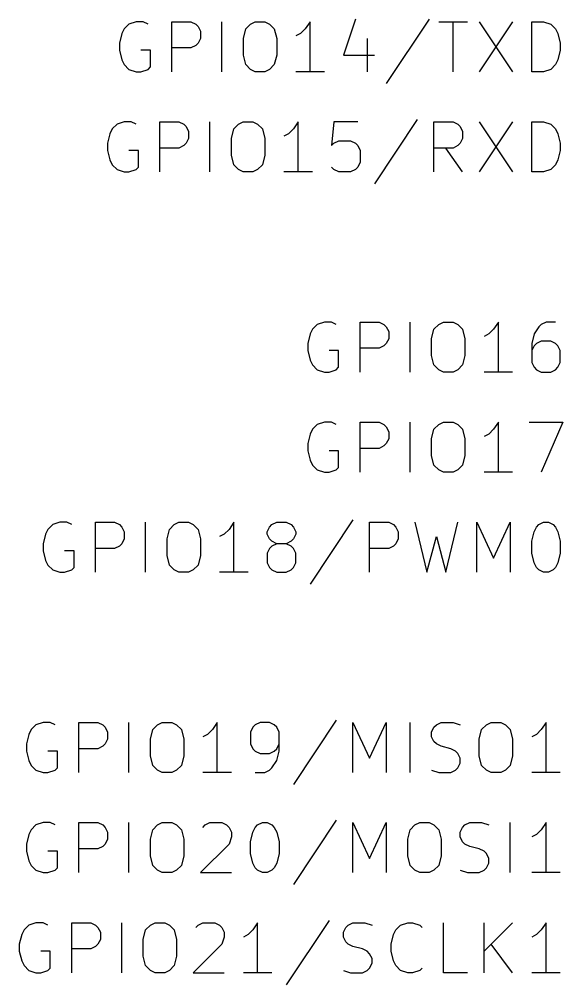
# Model space of a CAD drawing. Header units: millimetres. Extents: x 10 to 287, y -200 to -10.
# Drawn here: x 186.94 to 200.73, y -80.9 to -56.41 of the extents above; entities that cross this region are included whole.
import ezdxf

# ---------------------------------------------------------------- set-up
doc = ezdxf.new("R2010")
doc.units = ezdxf.units.MM
doc.layers.add('GREENSIXTYFIVE', color=129, linetype='CONTINUOUS')

msp = doc.modelspace()

# ---------------------------------------------------------------- linework, layer by layer
at = {"layer": 'GREENSIXTYFIVE', "linetype": 'CONTINUOUS'}
for p, q in [((189.7259, -56.528), (189.6049, -56.649)), ((189.9073, -56.4675), (189.7259, -56.528)), ((190.0887, -56.4675), (189.9073, -56.4675)), ((190.2097, -56.528), (190.0887, -56.4675)), ((190.8144, -57.7375), (190.8144, -56.4675)), ((190.8144, -56.4675), (191.2982, -56.4675)), ((191.2982, -56.4675), (191.4192, -56.528)), ((191.4192, -56.528), (191.4797, -56.5885)), ((192.0844, -57.7375), (192.0844, -56.4675)), ((192.6892, -56.649), (192.8102, -56.528)), ((192.8102, -56.528), (192.9311, -56.4675)), ((192.9311, -56.4675), (193.173, -56.4675)), ((193.173, -56.4675), (193.294, -56.528)), ((193.294, -56.528), (193.4149, -56.649)), ((194.3221, -56.4675), (194.2012, -56.649)), ((194.3221, -57.7375), (194.3221, -56.4675)), ((195.4711, -56.4071), (195.1688, -57.3142)), ((197.3459, -56.4071), (196.2573, -58.0399)), ((197.5878, -56.4675), (198.3135, -56.4675)), ((197.9507, -57.7375), (197.9507, -56.4675)), ((198.6159, -56.4675), (199.4625, -57.7375)), ((199.4625, -56.4675), (198.6159, -57.7375)), ((199.9463, -57.7375), (199.9463, -56.4675)), ((199.9463, -56.4675), (200.2487, -56.4675)), ((200.2487, -56.4675), (200.4301, -56.528)), ((200.4301, -56.528), (200.5511, -56.649)), ((189.5444, -56.7699), (189.484, -57.0118)), ((189.6049, -56.649), (189.5444, -56.7699)), ((191.4797, -56.5885), (191.5401, -56.7094)), ((191.5401, -56.7094), (191.5401, -56.8909)), ((192.6288, -56.8909), (192.6892, -56.649)), ((193.4149, -56.649), (193.4754, -56.8909)), ((194.0802, -56.7699), (193.9593, -56.8304)), ((194.2012, -56.649), (194.0802, -56.7699)), ((200.5511, -56.649), (200.6116, -56.7699)), ((200.6116, -56.7699), (200.672, -57.0118)), ((189.484, -57.0118), (189.484, -57.1932)), ((191.4797, -57.0118), (191.4192, -57.0723)), ((191.5401, -56.8909), (191.4797, -57.0118)), ((192.6288, -57.3142), (192.6288, -56.8909)), ((193.4754, -56.8909), (193.4754, -57.3142)), ((195.7735, -56.8909), (195.7735, -57.7375)), ((200.672, -57.0118), (200.672, -57.1932)), ((189.484, -57.1932), (189.5444, -57.4351)), ((190.2701, -57.1932), (190.0282, -57.1932)), ((190.2701, -57.6166), (190.2701, -57.1932)), ((191.2982, -57.1328), (190.8144, -57.1328)), ((191.4192, -57.0723), (191.2982, -57.1328)), ((200.672, -57.1932), (200.6116, -57.4351)), ((189.5444, -57.4351), (189.6049, -57.5561)), ((189.6049, -57.5561), (189.7259, -57.6771)), ((192.6892, -57.5561), (192.6288, -57.3142)), ((192.8102, -57.6771), (192.6892, -57.5561)), ((193.4149, -57.5561), (193.294, -57.6771)), ((193.4754, -57.3142), (193.4149, -57.5561)), ((195.1688, -57.3142), (195.9549, -57.3142)), ((200.5511, -57.5561), (200.4301, -57.6771)), ((200.6116, -57.4351), (200.5511, -57.5561)), ((189.7259, -57.6771), (189.9073, -57.7375)), ((189.9073, -57.7375), (190.0282, -57.7375)), ((190.0282, -57.7375), (190.2097, -57.6771)), ((190.2097, -57.6771), (190.2701, -57.6166)), ((192.9311, -57.7375), (192.8102, -57.6771)), ((193.173, -57.7375), (192.9311, -57.7375)), ((193.294, -57.6771), (193.173, -57.7375)), ((194.685, -57.7375), (193.9593, -57.7375)), ((200.2487, -57.7375), (199.9463, -57.7375)), ((200.4301, -57.6771), (200.2487, -57.7375)), ((189.6049, -59.0075), (189.4235, -59.068)), ((189.7863, -59.0075), (189.6049, -59.0075)), ((189.9073, -59.068), (189.7863, -59.0075)), ((190.512, -60.2775), (190.512, -59.0075)), ((190.512, -59.0075), (190.9958, -59.0075)), ((190.9958, -59.0075), (191.1168, -59.068)), ((191.782, -60.2775), (191.782, -59.0075)), ((192.5078, -59.068), (192.6287, -59.0075)), ((192.6287, -59.0075), (192.8706, -59.0075)), ((192.8706, -59.0075), (192.9916, -59.068)), ((194.0197, -59.0075), (193.8988, -59.189)), ((194.0197, -60.2775), (194.0197, -59.0075)), ((194.9268, -59.0075), (194.8664, -59.6123)), ((195.5316, -59.0075), (194.9268, -59.0075)), ((197.0435, -58.9471), (195.9549, -60.5799)), ((197.4668, -60.2775), (197.4668, -59.0075)), ((197.4668, -59.0075), (197.9506, -59.0075)), ((197.9506, -59.0075), (198.0716, -59.068)), ((198.6159, -59.0075), (199.4625, -60.2775)), ((199.4625, -59.0075), (198.6159, -60.2775)), ((199.9463, -60.2775), (199.9463, -59.0075)), ((199.9463, -59.0075), (200.2487, -59.0075)), ((200.2487, -59.0075), (200.4301, -59.068)), ((189.3025, -59.189), (189.242, -59.3099)), ((189.4235, -59.068), (189.3025, -59.189)), ((191.1168, -59.068), (191.1773, -59.1285)), ((191.1773, -59.1285), (191.2377, -59.2494)), ((191.2377, -59.2494), (191.2377, -59.4309)), ((192.3264, -59.4309), (192.3868, -59.189)), ((192.3868, -59.189), (192.5078, -59.068)), ((192.9916, -59.068), (193.1125, -59.189)), ((193.1125, -59.189), (193.173, -59.4309)), ((193.8988, -59.189), (193.7778, -59.3099)), ((198.0716, -59.068), (198.1321, -59.1285)), ((198.1321, -59.1285), (198.1925, -59.2494)), ((198.1925, -59.2494), (198.1925, -59.4309)), ((200.4301, -59.068), (200.5511, -59.189)), ((200.5511, -59.189), (200.6116, -59.3099)), ((189.242, -59.3099), (189.1816, -59.5518)), ((191.2377, -59.4309), (191.1773, -59.5518)), ((192.3264, -59.8542), (192.3264, -59.4309)), ((193.173, -59.4309), (193.173, -59.8542)), ((193.7778, -59.3099), (193.6569, -59.3704)), ((194.9268, -59.5518), (195.0478, -59.4913)), ((195.0478, -59.4913), (195.3502, -59.4913)), ((195.3502, -59.4913), (195.4711, -59.5518)), ((198.1925, -59.4309), (198.1321, -59.5518)), ((200.6116, -59.3099), (200.672, -59.5518)), ((189.1816, -59.5518), (189.1816, -59.7332)), ((189.1816, -59.7332), (189.242, -59.9751)), ((189.9677, -59.7332), (189.7258, -59.7332)), ((189.9677, -60.1566), (189.9677, -59.7332)), ((190.9958, -59.6728), (190.512, -59.6728)), ((191.1168, -59.6123), (190.9958, -59.6728)), ((191.1773, -59.5518), (191.1168, -59.6123)), ((194.8664, -59.6123), (194.9268, -59.5518)), ((195.4711, -59.5518), (195.5316, -59.6123)), ((195.5316, -59.6123), (195.5921, -59.7332)), ((195.5921, -59.7332), (195.5921, -60.0356)), ((197.9506, -59.6728), (197.4668, -59.6728)), ((198.1925, -60.2775), (197.7692, -59.6728)), ((198.0716, -59.6123), (197.9506, -59.6728)), ((198.1321, -59.5518), (198.0716, -59.6123)), ((200.672, -59.7332), (200.6116, -59.9751)), ((200.672, -59.5518), (200.672, -59.7332)), ((189.242, -59.9751), (189.3025, -60.0961)), ((192.3868, -60.0961), (192.3264, -59.8542)), ((193.173, -59.8542), (193.1125, -60.0961)), ((200.6116, -59.9751), (200.5511, -60.0961)), ((189.3025, -60.0961), (189.4235, -60.2171)), ((189.4235, -60.2171), (189.6049, -60.2775)), ((189.7258, -60.2775), (189.9073, -60.2171)), ((189.9073, -60.2171), (189.9677, -60.1566)), ((192.5078, -60.2171), (192.3868, -60.0961)), ((192.6287, -60.2775), (192.5078, -60.2171)), ((192.9916, -60.2171), (192.8706, -60.2775)), ((193.1125, -60.0961), (192.9916, -60.2171)), ((194.9268, -60.2171), (194.8664, -60.1566)), ((195.0478, -60.2775), (194.9268, -60.2171)), ((195.4711, -60.2171), (195.3502, -60.2775)), ((195.5316, -60.1566), (195.4711, -60.2171)), ((195.5921, -60.0356), (195.5316, -60.1566)), ((200.4301, -60.2171), (200.2487, -60.2775)), ((200.5511, -60.0961), (200.4301, -60.2171)), ((189.6049, -60.2775), (189.7258, -60.2775)), ((192.8706, -60.2775), (192.6287, -60.2775)), ((194.3826, -60.2775), (193.6569, -60.2775)), ((195.3502, -60.2775), (195.0478, -60.2775)), ((200.2487, -60.2775), (199.9463, -60.2775)), ((194.5035, -64.148), (194.3825, -64.269)), ((194.6849, -64.0875), (194.5035, -64.148)), ((194.8663, -64.0875), (194.6849, -64.0875)), ((194.9873, -64.148), (194.8663, -64.0875)), ((195.592, -65.3575), (195.592, -64.0875)), ((195.592, -64.0875), (196.0758, -64.0875)), ((196.0758, -64.0875), (196.1968, -64.148)), ((196.1968, -64.148), (196.2573, -64.2085)), ((196.862, -65.3575), (196.862, -64.0875)), ((197.4668, -64.269), (197.5878, -64.148)), ((197.5878, -64.148), (197.7087, -64.0875)), ((197.7087, -64.0875), (197.9506, -64.0875)), ((197.9506, -64.0875), (198.0716, -64.148)), ((198.0716, -64.148), (198.1925, -64.269)), ((199.0997, -64.0875), (198.9788, -64.269)), ((199.0997, -65.3575), (199.0997, -64.0875)), ((200.1883, -64.148), (200.1278, -64.2085)), ((200.3092, -64.0875), (200.1883, -64.148)), ((200.5511, -64.0875), (200.3092, -64.0875)), ((194.322, -64.3899), (194.2616, -64.6318)), ((194.3825, -64.269), (194.322, -64.3899)), ((196.2573, -64.2085), (196.3177, -64.3294)), ((196.3177, -64.3294), (196.3177, -64.5109)), ((197.4064, -64.5109), (197.4668, -64.269)), ((198.1925, -64.269), (198.253, -64.5109)), ((198.8578, -64.3899), (198.7369, -64.4504)), ((198.9788, -64.269), (198.8578, -64.3899)), ((200.0068, -64.3899), (199.9464, -64.6318)), ((200.1278, -64.2085), (200.0068, -64.3899)), ((194.2616, -64.6318), (194.2616, -64.8132)), ((196.2573, -64.6318), (196.1968, -64.6923)), ((196.3177, -64.5109), (196.2573, -64.6318)), ((197.4064, -64.9342), (197.4064, -64.5109)), ((198.253, -64.5109), (198.253, -64.9342)), ((199.9464, -64.6318), (199.9464, -65.1156)), ((200.0673, -64.6318), (200.0068, -64.6923)), ((200.1883, -64.5713), (200.0673, -64.6318)), ((200.4302, -64.5713), (200.1883, -64.5713)), ((200.5511, -64.6318), (200.4302, -64.5713)), ((200.6116, -64.6923), (200.5511, -64.6318)), ((194.2616, -64.8132), (194.322, -65.0551)), ((195.0477, -64.8132), (194.8058, -64.8132)), ((195.0477, -65.2366), (195.0477, -64.8132)), ((196.0758, -64.7528), (195.592, -64.7528)), ((196.1968, -64.6923), (196.0758, -64.7528)), ((200.0068, -64.6923), (199.9464, -64.8132)), ((200.6721, -64.8132), (200.6116, -64.6923)), ((200.6721, -65.1156), (200.6721, -64.8132)), ((194.322, -65.0551), (194.3825, -65.1761)), ((197.4668, -65.1761), (197.4064, -64.9342)), ((198.253, -64.9342), (198.1925, -65.1761)), ((199.9464, -65.1156), (200.0068, -65.2366)), ((200.6116, -65.2366), (200.6721, -65.1156)), ((194.3825, -65.1761), (194.5035, -65.2971)), ((194.5035, -65.2971), (194.6849, -65.3575)), ((194.6849, -65.3575), (194.8058, -65.3575)), ((194.8058, -65.3575), (194.9873, -65.2971)), ((194.9873, -65.2971), (195.0477, -65.2366)), ((197.5878, -65.2971), (197.4668, -65.1761)), ((197.7087, -65.3575), (197.5878, -65.2971)), ((197.9506, -65.3575), (197.7087, -65.3575)), ((198.0716, -65.2971), (197.9506, -65.3575)), ((198.1925, -65.1761), (198.0716, -65.2971)), ((199.4626, -65.3575), (198.7369, -65.3575)), ((200.0068, -65.2366), (200.0673, -65.2971)), ((200.0673, -65.2971), (200.1883, -65.3575)), ((200.1883, -65.3575), (200.4302, -65.3575)), ((200.4302, -65.3575), (200.5511, -65.2971)), ((200.5511, -65.2971), (200.6116, -65.2366)), ((194.3825, -66.809), (194.322, -66.9299)), ((194.5035, -66.688), (194.3825, -66.809)), ((194.6849, -66.6275), (194.5035, -66.688)), ((194.8663, -66.6275), (194.6849, -66.6275)), ((194.9873, -66.688), (194.8663, -66.6275)), ((195.592, -67.8975), (195.592, -66.6275)), ((195.592, -66.6275), (196.0758, -66.6275)), ((196.0758, -66.6275), (196.1968, -66.688)), ((196.1968, -66.688), (196.2573, -66.7485)), ((196.2573, -66.7485), (196.3177, -66.8694)), ((196.862, -67.8975), (196.862, -66.6275)), ((197.4064, -67.0509), (197.4668, -66.809)), ((197.4668, -66.809), (197.5878, -66.688)), ((197.5878, -66.688), (197.7087, -66.6275)), ((197.7087, -66.6275), (197.9506, -66.6275)), ((197.9506, -66.6275), (198.0716, -66.688)), ((198.0716, -66.688), (198.1925, -66.809)), ((198.1925, -66.809), (198.253, -67.0509)), ((198.9788, -66.809), (198.8578, -66.9299)), ((199.0997, -66.6275), (198.9788, -66.809)), ((199.0997, -67.8975), (199.0997, -66.6275)), ((199.8859, -66.6275), (200.7325, -66.6275)), ((200.7325, -66.6275), (200.1883, -67.8975)), ((194.322, -66.9299), (194.2616, -67.1718)), ((196.3177, -67.0509), (196.2573, -67.1718)), ((196.3177, -66.8694), (196.3177, -67.0509)), ((197.4064, -67.4742), (197.4064, -67.0509)), ((198.253, -67.0509), (198.253, -67.4742)), ((198.8578, -66.9299), (198.7369, -66.9904)), ((194.2616, -67.1718), (194.2616, -67.3532)), ((194.2616, -67.3532), (194.322, -67.5951)), ((195.0477, -67.3532), (194.8058, -67.3532)), ((195.0477, -67.7766), (195.0477, -67.3532)), ((196.0758, -67.2928), (195.592, -67.2928)), ((196.1968, -67.2323), (196.0758, -67.2928)), ((196.2573, -67.1718), (196.1968, -67.2323)), ((194.322, -67.5951), (194.3825, -67.7161)), ((197.4668, -67.7161), (197.4064, -67.4742)), ((198.253, -67.4742), (198.1925, -67.7161)), ((194.3825, -67.7161), (194.5035, -67.8371)), ((194.5035, -67.8371), (194.6849, -67.8975)), ((194.8058, -67.8975), (194.9873, -67.8371)), ((194.9873, -67.8371), (195.0477, -67.7766)), ((197.5878, -67.8371), (197.4668, -67.7161)), ((197.7087, -67.8975), (197.5878, -67.8371)), ((198.0716, -67.8371), (197.9506, -67.8975)), ((198.1925, -67.7161), (198.0716, -67.8371)), ((194.6849, -67.8975), (194.8058, -67.8975)), ((197.9506, -67.8975), (197.7087, -67.8975)), ((199.4626, -67.8975), (198.7369, -67.8975)), ((187.7907, -69.228), (187.6697, -69.349)), ((187.9721, -69.1675), (187.7907, -69.228)), ((188.1535, -69.1675), (187.9721, -69.1675)), ((188.2745, -69.228), (188.1535, -69.1675)), ((188.8792, -70.4375), (188.8792, -69.1675)), ((188.8792, -69.1675), (189.363, -69.1675)), ((189.363, -69.1675), (189.484, -69.228)), ((189.484, -69.228), (189.5445, -69.2885)), ((189.5445, -69.2885), (189.6049, -69.4094)), ((190.1492, -70.4375), (190.1492, -69.1675)), ((190.754, -69.349), (190.875, -69.228)), ((190.875, -69.228), (190.9959, -69.1675)), ((190.9959, -69.1675), (191.2378, -69.1675)), ((191.2378, -69.1675), (191.3588, -69.228)), ((191.3588, -69.228), (191.4797, -69.349)), ((192.3869, -69.1675), (192.266, -69.349)), ((192.3869, -70.4375), (192.3869, -69.1675)), ((193.2336, -69.4094), (193.294, -69.2885)), ((193.294, -69.2885), (193.3545, -69.228)), ((193.3545, -69.228), (193.4755, -69.1675)), ((193.4755, -69.1675), (193.7174, -69.1675)), ((193.7174, -69.1675), (193.8383, -69.228)), ((193.8383, -69.228), (193.8988, -69.2885)), ((193.8988, -69.2885), (193.9593, -69.4094)), ((195.4107, -69.1071), (194.3221, -70.7399)), ((195.834, -70.4375), (195.834, -69.1675)), ((195.834, -69.1675), (196.3178, -69.1675)), ((196.3178, -69.1675), (196.4388, -69.228)), ((196.4388, -69.228), (196.4993, -69.2885)), ((196.4993, -69.2885), (196.5597, -69.4094)), ((196.9831, -69.1675), (197.2855, -70.4375)), ((197.7693, -70.4375), (198.0717, -69.1675)), ((198.5554, -70.4375), (198.5554, -69.1675)), ((198.5554, -69.1675), (198.9788, -70.0747)), ((198.9788, -70.0747), (199.4021, -69.1675)), ((199.4021, -69.1675), (199.4021, -70.4375)), ((200.0068, -69.4094), (200.0673, -69.2885)), ((200.0673, -69.2885), (200.1278, -69.228)), ((200.1278, -69.228), (200.2487, -69.1675)), ((200.2487, -69.1675), (200.3697, -69.1675)), ((200.3697, -69.1675), (200.4906, -69.228)), ((200.4906, -69.228), (200.5511, -69.2885)), ((200.5511, -69.2885), (200.6116, -69.4094)), ((187.6092, -69.4699), (187.5488, -69.7118)), ((187.6697, -69.349), (187.6092, -69.4699)), ((189.6049, -69.4094), (189.6049, -69.5909)), ((190.6936, -69.5909), (190.754, -69.349)), ((191.4797, -69.349), (191.5402, -69.5909)), ((192.145, -69.4699), (192.0241, -69.5304)), ((192.266, -69.349), (192.145, -69.4699)), ((193.2336, -69.4699), (193.2336, -69.4094)), ((193.294, -69.5909), (193.2336, -69.4699)), ((193.9593, -69.4699), (193.8988, -69.5909)), ((193.9593, -69.4094), (193.9593, -69.4699)), ((196.5597, -69.4094), (196.5597, -69.5909)), ((197.2855, -70.4375), (197.5274, -69.5304)), ((197.5274, -69.5304), (197.7693, -70.4375)), ((199.9464, -69.6513), (200.0068, -69.4094)), ((200.6116, -69.4094), (200.6721, -69.6513)), ((187.5488, -69.7118), (187.5488, -69.8932)), ((189.484, -69.7723), (189.363, -69.8328)), ((189.5445, -69.7118), (189.484, -69.7723)), ((189.6049, -69.5909), (189.5445, -69.7118)), ((190.6936, -70.0142), (190.6936, -69.5909)), ((191.5402, -69.5909), (191.5402, -70.0142)), ((193.3545, -69.6513), (193.294, -69.5909)), ((193.3545, -69.7723), (193.294, -69.8328)), ((193.4755, -69.7118), (193.3545, -69.6513)), ((193.4755, -69.7118), (193.3545, -69.7723)), ((193.7174, -69.7118), (193.4755, -69.7118)), ((193.8383, -69.6513), (193.7174, -69.7118)), ((193.8383, -69.7723), (193.7174, -69.7118)), ((193.8988, -69.5909), (193.8383, -69.6513)), ((193.8988, -69.8328), (193.8383, -69.7723)), ((196.4388, -69.7723), (196.3178, -69.8328)), ((196.4993, -69.7118), (196.4388, -69.7723)), ((196.5597, -69.5909), (196.4993, -69.7118)), ((199.9464, -69.9537), (199.9464, -69.6513)), ((200.6721, -69.6513), (200.6721, -69.9537)), ((187.5488, -69.8932), (187.6092, -70.1351)), ((188.3349, -69.8932), (188.093, -69.8932)), ((188.3349, -70.3166), (188.3349, -69.8932)), ((189.363, -69.8328), (188.8792, -69.8328)), ((190.754, -70.2561), (190.6936, -70.0142)), ((191.5402, -70.0142), (191.4797, -70.2561)), ((193.294, -69.8328), (193.2336, -69.9537)), ((193.2336, -69.9537), (193.2336, -70.1956)), ((193.9593, -69.9537), (193.8988, -69.8328)), ((193.9593, -70.1956), (193.9593, -69.9537)), ((196.3178, -69.8328), (195.834, -69.8328)), ((200.0068, -70.1956), (199.9464, -69.9537)), ((200.6721, -69.9537), (200.6116, -70.1956)), ((187.6092, -70.1351), (187.6697, -70.2561)), ((187.6697, -70.2561), (187.7907, -70.3771)), ((190.875, -70.3771), (190.754, -70.2561)), ((191.4797, -70.2561), (191.3588, -70.3771)), ((193.2336, -70.1956), (193.294, -70.3166)), ((193.8988, -70.3166), (193.9593, -70.1956)), ((200.0673, -70.3166), (200.0068, -70.1956)), ((200.6116, -70.1956), (200.5511, -70.3166)), ((187.7907, -70.3771), (187.9721, -70.4375)), ((187.9721, -70.4375), (188.093, -70.4375)), ((188.093, -70.4375), (188.2745, -70.3771)), ((188.2745, -70.3771), (188.3349, -70.3166)), ((190.9959, -70.4375), (190.875, -70.3771)), ((191.2378, -70.4375), (190.9959, -70.4375)), ((191.3588, -70.3771), (191.2378, -70.4375)), ((192.7498, -70.4375), (192.0241, -70.4375)), ((193.294, -70.3166), (193.3545, -70.3771)), ((193.3545, -70.3771), (193.4755, -70.4375)), ((193.4755, -70.4375), (193.7174, -70.4375)), ((193.7174, -70.4375), (193.8383, -70.3771)), ((193.8383, -70.3771), (193.8988, -70.3166)), ((200.1278, -70.3771), (200.0673, -70.3166)), ((200.2487, -70.4375), (200.1278, -70.3771)), ((200.3697, -70.4375), (200.2487, -70.4375)), ((200.4906, -70.3771), (200.3697, -70.4375)), ((200.5511, -70.3166), (200.4906, -70.3771)), ((194.9873, -74.1871), (193.8987, -75.8199)), ((187.2463, -74.429), (187.1858, -74.5499)), ((187.3673, -74.308), (187.2463, -74.429)), ((187.5487, -74.2475), (187.3673, -74.308)), ((187.7301, -74.2475), (187.5487, -74.2475)), ((187.8511, -74.308), (187.7301, -74.2475)), ((188.4558, -75.5175), (188.4558, -74.2475)), ((188.4558, -74.2475), (188.9396, -74.2475)), ((188.9396, -74.2475), (189.0606, -74.308)), ((189.0606, -74.308), (189.1211, -74.3685)), ((189.1211, -74.3685), (189.1815, -74.4894)), ((189.7258, -75.5175), (189.7258, -74.2475)), ((190.2702, -74.6709), (190.3306, -74.429)), ((190.3306, -74.429), (190.4516, -74.308)), ((190.4516, -74.308), (190.5725, -74.2475)), ((190.5725, -74.2475), (190.8144, -74.2475)), ((190.8144, -74.2475), (190.9354, -74.308)), ((190.9354, -74.308), (191.0563, -74.429)), ((191.0563, -74.429), (191.1168, -74.6709)), ((191.8426, -74.429), (191.7216, -74.5499)), ((191.9635, -74.2475), (191.8426, -74.429)), ((191.9635, -75.5175), (191.9635, -74.2475)), ((192.8706, -74.3685), (192.8102, -74.4894)), ((192.9311, -74.308), (192.8706, -74.3685)), ((193.0521, -74.2475), (192.9311, -74.308)), ((193.294, -74.2475), (193.0521, -74.2475)), ((193.4149, -74.308), (193.294, -74.2475)), ((193.4754, -74.3685), (193.4149, -74.308)), ((193.5359, -74.4894), (193.4754, -74.3685)), ((195.4106, -75.5175), (195.4106, -74.2475)), ((195.4106, -74.2475), (195.834, -75.1547)), ((195.834, -75.1547), (196.2573, -74.2475)), ((196.2573, -74.2475), (196.2573, -75.5175)), ((196.862, -75.5175), (196.862, -74.2475)), ((197.4064, -74.4894), (197.4668, -74.3685)), ((197.4668, -74.3685), (197.5273, -74.308)), ((197.5273, -74.308), (197.6483, -74.2475)), ((197.6483, -74.2475), (197.9506, -74.2475)), ((197.9506, -74.2475), (198.1321, -74.308)), ((198.6159, -74.6709), (198.6763, -74.429)), ((198.6763, -74.429), (198.7973, -74.308)), ((198.7973, -74.308), (198.9182, -74.2475)), ((198.9182, -74.2475), (199.1601, -74.2475)), ((199.1601, -74.2475), (199.2811, -74.308)), ((199.2811, -74.308), (199.402, -74.429)), ((199.402, -74.429), (199.4625, -74.6709)), ((200.1883, -74.429), (200.0673, -74.5499)), ((200.3092, -74.2475), (200.1883, -74.429)), ((200.3092, -75.5175), (200.3092, -74.2475)), ((187.1858, -74.5499), (187.1254, -74.7918)), ((189.1815, -74.6709), (189.1211, -74.7918)), ((189.1815, -74.4894), (189.1815, -74.6709)), ((190.2702, -75.0942), (190.2702, -74.6709)), ((191.1168, -74.6709), (191.1168, -75.0942)), ((191.7216, -74.5499), (191.6007, -74.6104)), ((192.8102, -74.4894), (192.8102, -74.7918)), ((193.5359, -74.9732), (193.5359, -74.4894)), ((197.4064, -74.6104), (197.4064, -74.4894)), ((197.4668, -74.7313), (197.4064, -74.6104)), ((198.6159, -75.0942), (198.6159, -74.6709)), ((199.4625, -74.6709), (199.4625, -75.0942)), ((200.0673, -74.5499), (199.9464, -74.6104)), ((187.1254, -74.7918), (187.1254, -74.9732)), ((188.9396, -74.9128), (188.4558, -74.9128)), ((189.0606, -74.8523), (188.9396, -74.9128)), ((189.1211, -74.7918), (189.0606, -74.8523)), ((192.8102, -74.7918), (192.8706, -74.9128)), ((192.8706, -74.9128), (192.9311, -74.9732)), ((193.4149, -74.9732), (193.4754, -74.9128)), ((193.4754, -74.9128), (193.5359, -74.7918)), ((197.5273, -74.7918), (197.4668, -74.7313)), ((197.6483, -74.8523), (197.5273, -74.7918)), ((197.8902, -74.9128), (197.6483, -74.8523)), ((198.0111, -74.9732), (197.8902, -74.9128)), ((187.1254, -74.9732), (187.1858, -75.2151)), ((187.9115, -74.9732), (187.6696, -74.9732)), ((187.9115, -75.3966), (187.9115, -74.9732)), ((190.3306, -75.3361), (190.2702, -75.0942)), ((191.1168, -75.0942), (191.0563, -75.3361)), ((192.9311, -74.9732), (193.0521, -75.0337)), ((193.0521, -75.0337), (193.294, -75.0337)), ((193.294, -75.0337), (193.4149, -74.9732)), ((193.4754, -75.2151), (193.5359, -74.9732)), ((198.0716, -75.0337), (198.0111, -74.9732)), ((198.1321, -75.1547), (198.0716, -75.0337)), ((198.1321, -75.2756), (198.1321, -75.1547)), ((198.6763, -75.3361), (198.6159, -75.0942)), ((199.4625, -75.0942), (199.402, -75.3361)), ((187.1858, -75.2151), (187.2463, -75.3361)), ((187.2463, -75.3361), (187.3673, -75.4571)), ((187.8511, -75.4571), (187.9115, -75.3966)), ((190.4516, -75.4571), (190.3306, -75.3361)), ((191.0563, -75.3361), (190.9354, -75.4571)), ((193.294, -75.4571), (193.3544, -75.3966)), ((193.3544, -75.3966), (193.4754, -75.2151)), ((198.0111, -75.4571), (198.0716, -75.3966)), ((198.0716, -75.3966), (198.1321, -75.2756)), ((198.7973, -75.4571), (198.6763, -75.3361)), ((199.402, -75.3361), (199.2811, -75.4571)), ((187.3673, -75.4571), (187.5487, -75.5175)), ((187.5487, -75.5175), (187.6696, -75.5175)), ((187.6696, -75.5175), (187.8511, -75.4571)), ((190.5725, -75.5175), (190.4516, -75.4571)), ((190.8144, -75.5175), (190.5725, -75.5175)), ((190.9354, -75.4571), (190.8144, -75.5175)), ((192.3264, -75.5175), (191.6007, -75.5175)), ((192.9311, -75.5175), (193.173, -75.5175)), ((193.173, -75.5175), (193.294, -75.4571)), ((197.4064, -75.4571), (197.5878, -75.5175)), ((197.5878, -75.5175), (197.8902, -75.5175)), ((197.8902, -75.5175), (198.0111, -75.4571)), ((198.9182, -75.5175), (198.7973, -75.4571)), ((199.1601, -75.5175), (198.9182, -75.5175)), ((199.2811, -75.4571), (199.1601, -75.5175)), ((200.6721, -75.5175), (199.9464, -75.5175)), ((187.3673, -76.848), (187.2463, -76.969)), ((187.5487, -76.7875), (187.3673, -76.848)), ((187.7301, -76.7875), (187.5487, -76.7875)), ((187.8511, -76.848), (187.7301, -76.7875)), ((188.4558, -78.0575), (188.4558, -76.7875)), ((188.4558, -76.7875), (188.9396, -76.7875)), ((188.9396, -76.7875), (189.0606, -76.848)), ((189.0606, -76.848), (189.1211, -76.9085)), ((189.7258, -78.0575), (189.7258, -76.7875)), ((190.3306, -76.969), (190.4516, -76.848)), ((190.4516, -76.848), (190.5725, -76.7875)), ((190.5725, -76.7875), (190.8144, -76.7875)), ((190.8144, -76.7875), (190.9354, -76.848)), ((190.9354, -76.848), (191.0563, -76.969)), ((191.6007, -76.9085), (191.6611, -76.848)), ((191.6611, -76.848), (191.7821, -76.7875)), ((191.7821, -76.7875), (192.0845, -76.7875)), ((192.0845, -76.7875), (192.2054, -76.848)), ((192.2054, -76.848), (192.2659, -76.9085)), ((192.9311, -76.9085), (192.9916, -76.848)), ((192.9916, -76.848), (193.1125, -76.7875)), ((193.1125, -76.7875), (193.2335, -76.7875)), ((193.2335, -76.7875), (193.3544, -76.848)), ((193.3544, -76.848), (193.4149, -76.9085)), ((194.9873, -76.7271), (193.8987, -78.3599)), ((195.4106, -78.0575), (195.4106, -76.7875)), ((195.4106, -76.7875), (195.834, -77.6947)), ((195.834, -77.6947), (196.2573, -76.7875)), ((196.2573, -76.7875), (196.2573, -78.0575)), ((196.862, -76.969), (196.983, -76.848)), ((196.983, -76.848), (197.1039, -76.7875)), ((197.1039, -76.7875), (197.3458, -76.7875)), ((197.3458, -76.7875), (197.4668, -76.848)), ((197.4668, -76.848), (197.5877, -76.969)), ((198.1925, -76.9085), (198.253, -76.848)), ((198.253, -76.848), (198.374, -76.7875)), ((198.374, -76.7875), (198.6763, -76.7875)), ((198.6763, -76.7875), (198.8578, -76.848)), ((199.402, -78.0575), (199.402, -76.7875)), ((200.3092, -76.7875), (200.1883, -76.969)), ((200.3092, -78.0575), (200.3092, -76.7875)), ((187.1858, -77.0899), (187.1254, -77.3318)), ((187.2463, -76.969), (187.1858, -77.0899)), ((189.1211, -76.9085), (189.1815, -77.0294)), ((189.1815, -77.0294), (189.1815, -77.2109)), ((190.2702, -77.2109), (190.3306, -76.969)), ((191.0563, -76.969), (191.1168, -77.2109)), ((192.2659, -76.9085), (192.3264, -77.0294)), ((192.3264, -77.1504), (192.2659, -77.3318)), ((192.3264, -77.0294), (192.3264, -77.1504)), ((192.8102, -77.2713), (192.8706, -77.0294)), ((192.8706, -77.0294), (192.9311, -76.9085)), ((193.4149, -76.9085), (193.4754, -77.0294)), ((193.4754, -77.0294), (193.5359, -77.2713)), ((196.8016, -77.2109), (196.862, -76.969)), ((197.5877, -76.969), (197.6482, -77.2109)), ((198.1321, -77.0294), (198.1925, -76.9085)), ((198.1321, -77.1504), (198.1321, -77.0294)), ((198.1925, -77.2713), (198.1321, -77.1504)), ((200.0673, -77.0899), (199.9464, -77.1504)), ((200.1883, -76.969), (200.0673, -77.0899)), ((187.1254, -77.3318), (187.1254, -77.5132)), ((189.0606, -77.3923), (188.9396, -77.4528)), ((189.1211, -77.3318), (189.0606, -77.3923)), ((189.1815, -77.2109), (189.1211, -77.3318)), ((190.2702, -77.6342), (190.2702, -77.2109)), ((191.1168, -77.2109), (191.1168, -77.6342)), ((192.2659, -77.3318), (191.5402, -78.0575)), ((192.8102, -77.5737), (192.8102, -77.2713)), ((193.5359, -77.2713), (193.5359, -77.5737)), ((196.8016, -77.6342), (196.8016, -77.2109)), ((197.6482, -77.2109), (197.6482, -77.6342)), ((198.253, -77.3318), (198.1925, -77.2713)), ((198.374, -77.3923), (198.253, -77.3318)), ((198.6159, -77.4528), (198.374, -77.3923)), ((187.1254, -77.5132), (187.1858, -77.7551)), ((187.9115, -77.5132), (187.6696, -77.5132)), ((187.9115, -77.9366), (187.9115, -77.5132)), ((188.9396, -77.4528), (188.4558, -77.4528)), ((190.3306, -77.8761), (190.2702, -77.6342)), ((191.1168, -77.6342), (191.0563, -77.8761)), ((192.8706, -77.8156), (192.8102, -77.5737)), ((193.5359, -77.5737), (193.4754, -77.8156)), ((196.862, -77.8761), (196.8016, -77.6342)), ((197.6482, -77.6342), (197.5877, -77.8761)), ((198.7368, -77.5132), (198.6159, -77.4528)), ((198.7973, -77.5737), (198.7368, -77.5132)), ((198.8578, -77.6947), (198.7973, -77.5737)), ((187.1858, -77.7551), (187.2463, -77.8761)), ((187.2463, -77.8761), (187.3673, -77.9971)), ((190.4516, -77.9971), (190.3306, -77.8761)), ((191.0563, -77.8761), (190.9354, -77.9971)), ((192.9311, -77.9366), (192.8706, -77.8156)), ((193.4754, -77.8156), (193.4149, -77.9366)), ((196.983, -77.9971), (196.862, -77.8761)), ((197.5877, -77.8761), (197.4668, -77.9971)), ((198.7973, -77.9366), (198.8578, -77.8156)), ((198.8578, -77.8156), (198.8578, -77.6947)), ((187.3673, -77.9971), (187.5487, -78.0575)), ((187.5487, -78.0575), (187.6696, -78.0575)), ((187.6696, -78.0575), (187.8511, -77.9971)), ((187.8511, -77.9971), (187.9115, -77.9366)), ((190.5725, -78.0575), (190.4516, -77.9971)), ((190.8144, -78.0575), (190.5725, -78.0575)), ((190.9354, -77.9971), (190.8144, -78.0575)), ((191.5402, -78.0575), (192.3264, -78.0575)), ((192.9916, -77.9971), (192.9311, -77.9366)), ((193.1125, -78.0575), (192.9916, -77.9971)), ((193.2335, -78.0575), (193.1125, -78.0575)), ((193.3544, -77.9971), (193.2335, -78.0575)), ((193.4149, -77.9366), (193.3544, -77.9971)), ((197.1039, -78.0575), (196.983, -77.9971)), ((197.3458, -78.0575), (197.1039, -78.0575)), ((197.4668, -77.9971), (197.3458, -78.0575)), ((198.1321, -77.9971), (198.3135, -78.0575)), ((198.3135, -78.0575), (198.6159, -78.0575)), ((198.6159, -78.0575), (198.7368, -77.9971)), ((198.7368, -77.9971), (198.7973, -77.9366)), ((200.6721, -78.0575), (199.9464, -78.0575)), ((187.3673, -79.3275), (187.1859, -79.388)), ((187.5487, -79.3275), (187.3673, -79.3275)), ((187.6697, -79.388), (187.5487, -79.3275)), ((188.2744, -80.5975), (188.2744, -79.3275)), ((188.2744, -79.3275), (188.7582, -79.3275)), ((188.7582, -79.3275), (188.8792, -79.388)), ((189.5444, -80.5975), (189.5444, -79.3275)), ((190.2702, -79.388), (190.3911, -79.3275)), ((190.3911, -79.3275), (190.633, -79.3275)), ((190.633, -79.3275), (190.754, -79.388)), ((191.4797, -79.388), (191.6007, -79.3275)), ((191.6007, -79.3275), (191.9031, -79.3275)), ((191.9031, -79.3275), (192.024, -79.388)), ((192.9916, -79.3275), (192.8707, -79.509)), ((192.9916, -80.5975), (192.9916, -79.3275)), ((194.8059, -79.2671), (193.7173, -80.8999)), ((195.2897, -79.388), (195.4107, -79.3275)), ((195.4107, -79.3275), (195.713, -79.3275)), ((195.713, -79.3275), (195.8945, -79.388)), ((196.6202, -79.388), (196.8016, -79.3275)), ((196.8016, -79.3275), (196.9225, -79.3275)), ((196.9225, -79.3275), (197.104, -79.388)), ((197.7087, -80.5975), (197.7087, -79.3275)), ((198.7368, -80.5975), (198.7368, -79.3275)), ((199.4625, -79.3275), (198.7368, -80.0532)), ((200.3092, -79.3275), (200.1883, -79.509)), ((200.3092, -80.5975), (200.3092, -79.3275)), ((187.0649, -79.509), (187.0044, -79.6299)), ((187.1859, -79.388), (187.0649, -79.509)), ((188.8792, -79.388), (188.9397, -79.4485)), ((188.9397, -79.4485), (189.0001, -79.5694)), ((189.0001, -79.5694), (189.0001, -79.7509)), ((190.0888, -79.7509), (190.1492, -79.509)), ((190.1492, -79.509), (190.2702, -79.388)), ((190.754, -79.388), (190.8749, -79.509)), ((190.8749, -79.509), (190.9354, -79.7509)), ((191.4193, -79.4485), (191.4797, -79.388)), ((192.024, -79.388), (192.0845, -79.4485)), ((192.0845, -79.4485), (192.145, -79.5694)), ((192.145, -79.5694), (192.145, -79.6904)), ((192.8707, -79.509), (192.7497, -79.6299)), ((195.1688, -79.5694), (195.2292, -79.4485)), ((195.1688, -79.6904), (195.1688, -79.5694)), ((195.2292, -79.4485), (195.2897, -79.388)), ((196.4387, -79.6299), (196.4992, -79.509)), ((196.4992, -79.509), (196.6202, -79.388)), ((197.104, -79.388), (197.1644, -79.4485)), ((200.1883, -79.509), (200.0673, -79.6299)), ((187.0044, -79.6299), (186.944, -79.8718)), ((189.0001, -79.7509), (188.9397, -79.8718)), ((190.0888, -80.1742), (190.0888, -79.7509)), ((190.9354, -79.7509), (190.9354, -80.1742)), ((192.145, -79.6904), (192.0845, -79.8718)), ((192.7497, -79.6299), (192.6288, -79.6904)), ((195.2292, -79.8113), (195.1688, -79.6904)), ((195.2897, -79.8718), (195.2292, -79.8113)), ((196.3783, -79.8718), (196.4387, -79.6299)), ((200.0673, -79.6299), (199.9464, -79.6904)), ((186.944, -79.8718), (186.944, -80.0532)), ((186.944, -80.0532), (187.0044, -80.2951)), ((187.7301, -80.0532), (187.4882, -80.0532)), ((187.7301, -80.4766), (187.7301, -80.0532)), ((188.7582, -79.9928), (188.2744, -79.9928)), ((188.8792, -79.9323), (188.7582, -79.9928)), ((188.9397, -79.8718), (188.8792, -79.9323)), ((192.0845, -79.8718), (191.3588, -80.5975)), ((195.4107, -79.9323), (195.2897, -79.8718)), ((195.6526, -79.9928), (195.4107, -79.9323)), ((195.7735, -80.0532), (195.6526, -79.9928)), ((195.834, -80.1137), (195.7735, -80.0532)), ((196.3783, -80.0532), (196.3783, -79.8718)), ((196.4387, -80.2951), (196.3783, -80.0532)), ((199.4625, -80.5975), (198.9183, -79.8718)), ((187.0044, -80.2951), (187.0649, -80.4161)), ((190.1492, -80.4161), (190.0888, -80.1742)), ((190.9354, -80.1742), (190.8749, -80.4161)), ((195.8945, -80.2347), (195.834, -80.1137)), ((195.8945, -80.3556), (195.8945, -80.2347)), ((196.4992, -80.4161), (196.4387, -80.2951)), ((187.0649, -80.4161), (187.1859, -80.5371)), ((187.1859, -80.5371), (187.3673, -80.5975)), ((187.4882, -80.5975), (187.6697, -80.5371)), ((187.6697, -80.5371), (187.7301, -80.4766)), ((190.2702, -80.5371), (190.1492, -80.4161)), ((190.3911, -80.5975), (190.2702, -80.5371)), ((190.754, -80.5371), (190.633, -80.5975)), ((190.8749, -80.4161), (190.754, -80.5371)), ((195.1688, -80.5371), (195.3502, -80.5975)), ((195.6526, -80.5975), (195.7735, -80.5371)), ((195.7735, -80.5371), (195.834, -80.4766)), ((195.834, -80.4766), (195.8945, -80.3556)), ((196.6202, -80.5371), (196.4992, -80.4161)), ((196.8016, -80.5975), (196.6202, -80.5371)), ((197.104, -80.5371), (196.9225, -80.5975)), ((197.1644, -80.4766), (197.104, -80.5371)), ((187.3673, -80.5975), (187.4882, -80.5975)), ((190.633, -80.5975), (190.3911, -80.5975)), ((191.3588, -80.5975), (192.145, -80.5975)), ((193.3545, -80.5975), (192.6288, -80.5975)), ((195.3502, -80.5975), (195.6526, -80.5975)), ((196.9225, -80.5975), (196.8016, -80.5975)), ((198.3135, -80.5975), (197.7087, -80.5975)), ((200.6721, -80.5975), (199.9464, -80.5975))]:
    msp.add_line(p, q, dxfattribs=at)

doc.saveas('drawing.dxf')
